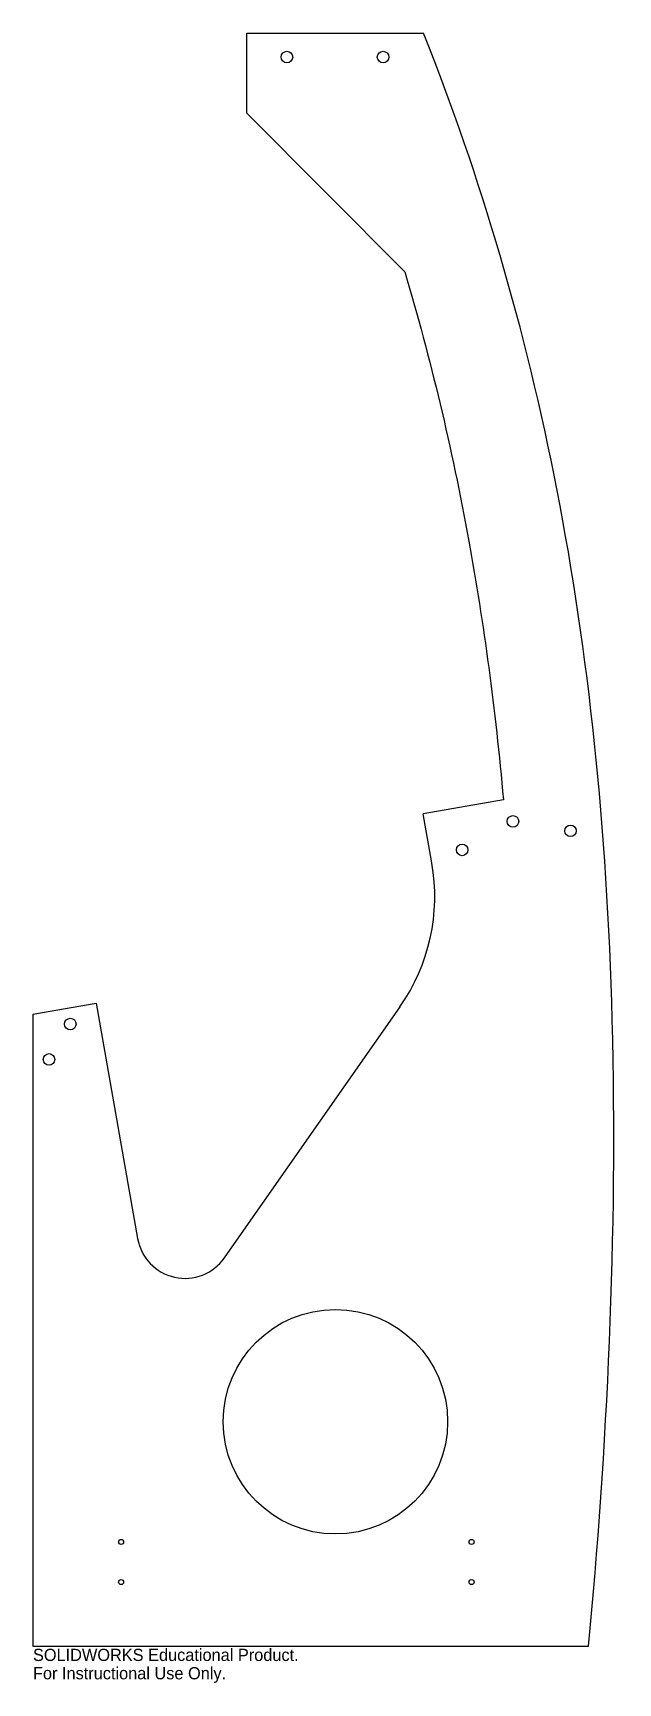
# Model space of a CAD drawing. Header units: inches. Extents: x 10.8 to 19.9, y 105.1 to 130.8.
import ezdxf

# ---------------------------------------------------------------- set-up
doc = ezdxf.new("R2010")
doc.units = ezdxf.units.IN
doc.header["$MEASUREMENT"] = 0
doc.styles.add('SLDTEXTSTYLE0', font='Arail.ttf')

msp = doc.modelspace()

# ---------------------------------------------------------------- linework, layer by layer
at = {"color": 1, "linetype": 'Continuous', "lineweight": 25}
for p, q in [((14.084, 129.547), (14.087, 130.797)), ((14.087, 130.797), (16.843, 130.797)), ((16.549, 127.072), (14.084, 129.547)), ((18.088, 118.845), (16.837, 118.625)), ((16.972, 117.859), (16.837, 118.625)), ((10.75, 115.5), (11.735, 115.674)), ((10.75, 115.5), (10.75, 105.65)), ((11.735, 115.674), (12.382, 112.004)), ((13.735, 111.704), (16.475, 115.618)), ((10.75, 105.65), (19.417, 105.65))]:
    msp.add_line(p, q, dxfattribs=at)
for centre, radius in [((14.711, 130.422), 0.09), ((16.211, 130.422), 0.09), ((18.237, 118.508), 0.09), ((19.134, 118.361), 0.09), ((17.444, 118.063), 0.09), ((11.332, 115.349), 0.09), ((11, 114.797), 0.09), ((15.468, 109.15), 1.75), ((12.125, 107.275), 0.0391), ((17.592, 107.275), 0.0391), ((12.125, 106.65), 0.0391), ((17.592, 106.65), 0.0391)]:
    msp.add_circle(centre, radius, dxfattribs=at)
for centre, radius, start, end in [((14.017, 117.338), 3, 325.006, 10), ((13.121, 112.134), 0.75, 190.006, 325.006)]:
    msp.add_arc(centre, radius, start, end, dxfattribs=at)
for points, knots in [([(19.417, 105.65), (19.702, 108.647), (19.876, 112.081), (19.623, 121.439), (18.637, 126.267), (16.843, 130.797)], [-62.015801, -62.015801, -62.015801, -62.015801, -43.191445, -43.191445, -9.154069, -9.154069, -9.154069, -9.154069]), ([(16.549, 127.072), (16.951, 125.726), (17.284, 124.336), (17.549, 122.876), (17.782, 121.592), (17.962, 120.255), (18.088, 118.845)], [34.962726, 34.962726, 34.962726, 34.962726, 45.05048, 45.05048, 45.05048, 53.916701, 53.916701, 53.916701, 53.916701])]:
    msp.add_open_spline(points, degree=3, knots=knots, dxfattribs=at)

# ---------------------------------------------------------------- texts
at = {"color": 7, "linetype": 'Continuous', "char_height": 0.1903, "attachment_point": 1, "style": 'SLDTEXTSTYLE0'}
for s, insert in [('SOLIDWORKS Educational Product.', (10.75, 105.61)), ('For Instructional Use Only.', (10.75, 105.324))]:
    msp.add_mtext(s, dxfattribs=dict(at, insert=insert))

doc.saveas('drawing.dxf')
